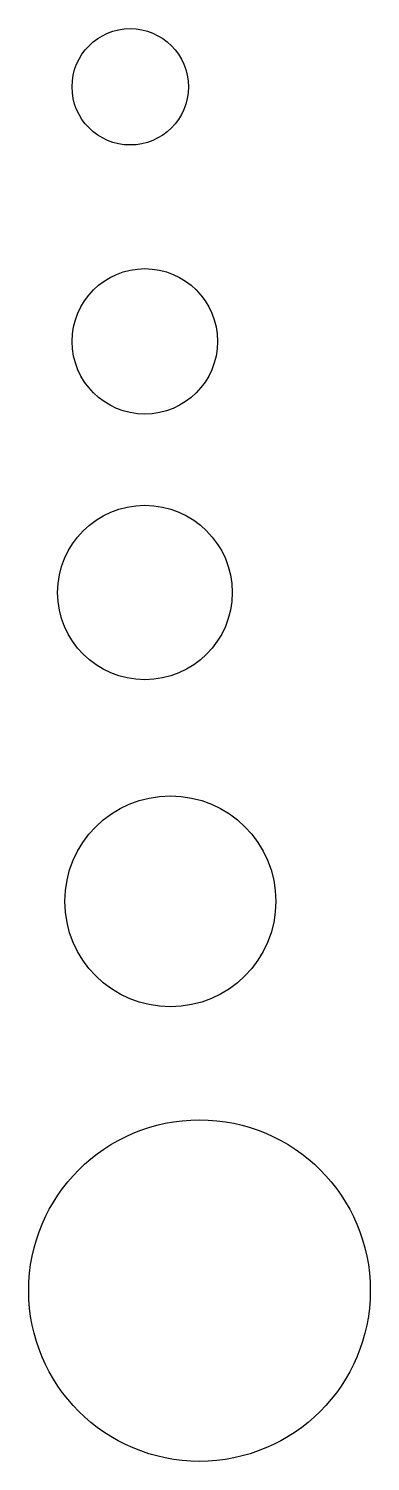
# Model space of a CAD drawing. Header units: millimetres. Extents: x -202076 to 1082610, y -439651 to 179350.
# Drawn here: x -202076 to -97126, y -260955 to 179350 of the extents above; entities that cross this region are included whole.
import ezdxf

# ---------------------------------------------------------------- set-up
doc = ezdxf.new("R2010")
doc.units = ezdxf.units.MM
doc.header["$LTSCALE"] = 1000
for name, color, linetype, plot in [('04-不打印_辅助线', 165, 'Continuous', False), ('19.06.10建研院审图', 1, 'Continuous', False), ('DIM_MODI', 6, 'Continuous', False), ('xg0118', 1, 'Continuous', False), ('外审审图修改位置', 6, 'Continuous', False)]:
    doc.layers.add(name, color=color, linetype=linetype, plot=plot)

msp = doc.modelspace()

# ---------------------------------------------------------------- linework, layer by layer
at = {"layer": '04-不打印_辅助线'}
msp.add_circle((-170877.9, 161473.6), 17876.4, dxfattribs=at)
at = {"layer": '19.06.10建研院审图'}
msp.add_circle((-166394.7, 83243.7), 22345.6, dxfattribs=at)
at = {"layer": 'DIM_MODI'}
msp.add_circle((-166369.2, 6059), 26814.7, dxfattribs=at)
at = {"layer": 'xg0118'}
msp.add_circle((-158548.3, -88842.6), 32401.1, dxfattribs=at)
at = {"layer": '外审审图修改位置'}
msp.add_circle((-149601.1, -208479.6), 52475, dxfattribs=at)

doc.saveas('drawing.dxf')
